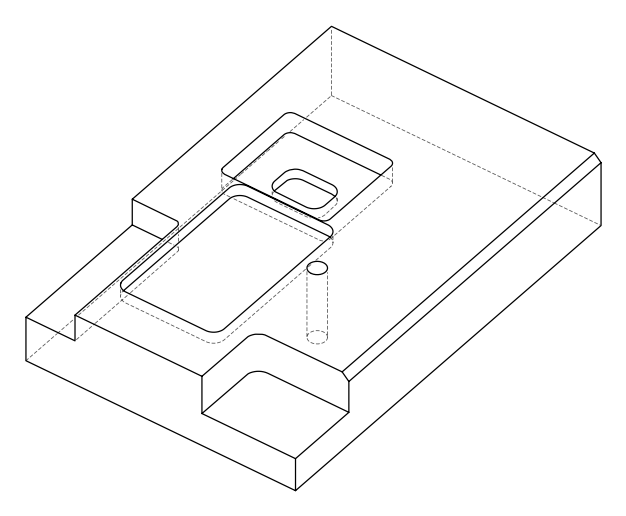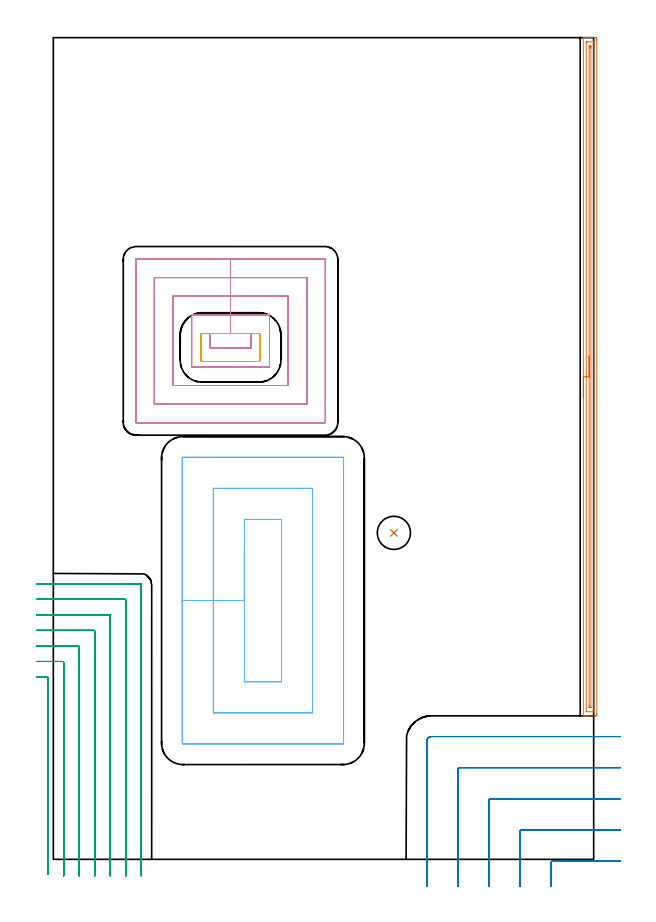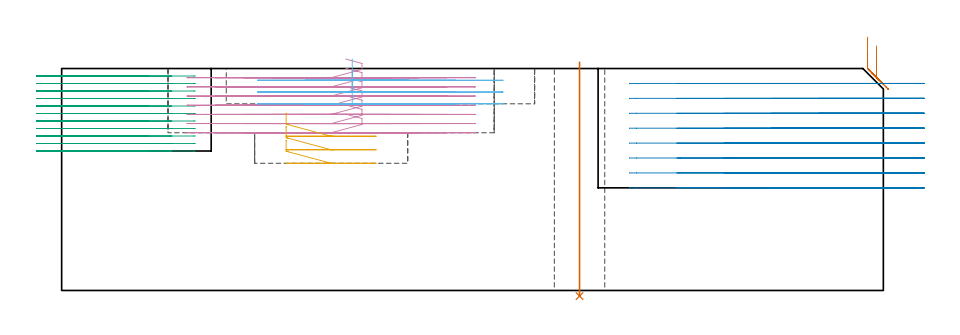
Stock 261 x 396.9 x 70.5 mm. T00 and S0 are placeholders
(PLAN: 7 operations, 5 tool changes, 64.5 min)
(1 AREA_MILL | FG_CHAMFER_SURFACE | UGT0205_001 | 8.03 min | 7006 mm3)
(2 MILL_CORNER_NOTCH_RECTANGULAR | CORNER_NOTCH_RECTANGULAR | UGT0201_094 | Follow Part, ap 5, ae 75% | 9.47 min | 236693 mm3)
(3 MILL_CORNER_NOTCH_RECTANGULAR_1 | CORNER_NOTCH_RECTANGULAR_1 | NXT0201_013 | Follow Part, ap 2.5, ae 75% | 24.76 min | 171704 mm3)
(4 MILL_RECTANGULAR_POCKET | POCKET_RECTANGULAR_STRAIGHT | NXT0201_011 | Follow Part, ap 3, ae 75% | 15 min | 191917 mm3)
(5 MILL_RECTANGULAR_POCKET_1 | POCKET_RECTANGULAR_STRAIGHT_1 | UGT0201_094 | Follow Part, ap 5, ae 75% | 0.85 min | 14863 mm3)
(6 MILL_RECTANGULAR_POCKET_2 | POCKET_RECTANGULAR_STRAIGHT_2 | UGT0201_094 | Follow Part, ap 5, ae 75% | 6.13 min | 172651 mm3)
(7 INDEXABLE_INSERT_DRILL_THROUGH_HOLE_FROM_SOLID | STEP1HOLE | NXT0302_003 | 0.3 min | 14193 mm3)
(TOOL UGT0205_001 | Chamfer Mill 20 x 3 x 45 deg. | D20 FL50 Z2)
(TOOL UGT0201_094 | End mill 20 mm | D20 FL38 Z4)
(TOOL NXT0201_013 | ENDMILL 10mm | D10 FL30 Z4)
(TOOL NXT0201_011 | ENDMILL 12mm [2P460-1200-NA 1630] | D12 FL38 Z6)
(TOOL NXT0302_003 | Index. Insert Drill 16mm [880-D1600L20-05] | D16 PA176 FL80 Z2)
(OP 1 AREA_MILL)
G17 G21 G94 G90
T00 M6
G54
G17 G0 G90 X256. Y223.1 S1061 M3
G43 Z80.5 H0
G94 G1 Y223.138 Z79.628 F250.
Y223.252 Z78.763
Y223.441 Z77.912
Y223.703 Z77.08
Y224.037 Z76.274
Y224.44 Z75.5
Y224.909 Z74.764
Y225.44 Z74.072
Y226.029 Z73.429
Y226.672 Z72.84
Y227.364 Z72.308
Y228.1 Z71.84
Y228.874 Z71.437
Y229.68 Z71.103
Y230.512 Z70.841
Y231.364 Z70.652
Y232.228 Z70.538
Y233.1 Z70.5
Y396.719
X256.003 Y396.89 Z70.488
X256.052 Y396.893 Z70.44
X256.469 Y396.9 Z70.03
X256.746 Z69.753
X257.469 Z69.026
X258.721 Z67.776
X260.141 Z66.355
X260.766 Z65.73
X261.657 Z64.84
X261.922 Y396.898 Z64.575
X262.491 Y396.892 Z64.006
X262.494 Y396.846 Z64.003
X262.499 Y396.272 Z64.001
X262.5 Y395.691 Z64.
Y70.242
X262.499 Y69.928 Z64.001
X262.494 Y69.354 Z64.003
X262.491 Y69.308 Z64.006
X261.922 Y69.3 Z64.575
X259.25 Z67.245
X257.83 Z68.666
X257.469 Z69.026
X256.469 Z70.031
X256.052 Y69.307 Z70.44
X256.003 Y69.31 Z70.488
X256. Y69.481 Z70.5
Y233.1
X257.414 Z69.086
X257.415 Y394.593 Z69.085
X257.418 Y394.703 Z69.082
X257.424 Y394.89 Z69.076
X257.469 Y394.892 Z69.031
X257.945 Y394.899 Z68.555
X261.059 Z65.441
X261.073 Y394.896 Z65.427
X261.076 Y394.892 Z65.424
X261.079 Y394.867 Z65.421
X261.085 Y394.648 Z65.415
X261.086 Y394.538 Z65.414
Y394.483
X261.085 Y71.607 Z65.415
X261.082 Y71.497 Z65.418
X261.076 Y71.31 Z65.424
X261.031 Y71.308 Z65.469
X260.554 Y71.301 Z65.946
X257.441 Z69.059
X257.427 Y71.304 Z69.073
X257.424 Y71.308 Z69.076
X257.421 Y71.333 Z69.079
X257.415 Y71.552 Z69.085
X257.414 Y71.772 Z69.086
Y233.1
X258.828 Z67.672
X258.829 Y391.801 Z67.671
X258.831 Y392.222 Z67.669
X258.835 Y392.695 Z67.665
X258.849 Y392.89 Z67.651
X259.048 Y392.898 Z67.452
X259.25 Z67.25
X259.454 Y392.895 Z67.046
X259.589 Y392.89 Z66.911
X259.665 Y392.879 Z66.835
X259.667 Y392.836 Z66.833
X259.67 Y392.695 Z66.83
X259.671 Y392.272 Z66.829
X259.672 Y391.801 Z66.828
X259.671 Y73.505 Z66.829
X259.67 Y73.399 Z66.83
X259.668 Y73.347 Z66.832
X259.665 Y73.325 Z66.835
X259.655 Y73.31 Z66.845
X259.452 Y73.302 Z67.048
X259.25 Z67.25
X259.046 Y73.305 Z67.454
X258.911 Y73.31 Z67.589
X258.835 Y73.321 Z67.665
X258.833 Y73.364 Z67.667
X258.83 Y73.505 Z67.67
X258.829 Y73.928 Z67.671
X258.828 Y74.399 Z67.672
Y233.1
Y233.972 Z67.71
Y234.837 Z67.823
Y235.688 Z68.012
Y236.52 Z68.275
Y237.326 Z68.608
Y238.1 Z69.011
Y238.836 Z69.48
Y239.528 Z70.011
Y240.171 Z70.6
Y240.76 Z71.244
Y241.292 Z71.936
Y241.76 Z72.672
Y242.163 Z73.445
Y242.497 Z74.251
Y242.759 Z75.083
Y242.948 Z75.935
Y243.062 Z76.8
Y243.1 Z77.672
G0 Z80.5
M5
M2
(OP 2 MILL_CORNER_NOTCH_RECTANGULAR)
G17 G21 G94 G90
T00 M6
G54
G17 G0 G90 X273.975 Y-0.7 S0 M3
G43 Z80.5 H0
Z65.762
G94 G1 X270.975 F250.
X241.394 F500.
G3 X240.4 Y-1.694 R1.
G1 Y-10.
Y-13. F250.
G0 Z80.5
X274. Y14.3
Z65.762
G1 X271.
X226.395 F500.
G3 X225.4 Y13.305 R1.
G1 Y-10.
Y-13. F250.
G0 Z80.5
X274. Y29.3
Z65.762
G1 X271.
X211.395 F500.
G3 X210.4 Y28.305 R1.
G1 Y-10.
Y-13. F250.
G0 Z80.5
X274. Y44.3
Z65.762
G1 X271.
X196.395 F500.
G3 X195.4 Y43.305 R1.
G1 Y-10.
Y-13. F250.
G0 Z80.5
X274. Y59.3
Z65.762
G1 X271.
X182.6 F500.
G3 X180.4 Y57.1 R2.2
G1 Y-10.
Y-13. F250.
G0 Z80.5
X273.975 Y-0.7
Z61.025
G1 X270.975
X241.394 F500.
G3 X240.4 Y-1.694 R1.
G1 Y-10.
Y-13. F250.
G0 Z80.5
X274. Y14.3
Z61.025
G1 X271.
X226.395 F500.
G3 X225.4 Y13.305 R1.
G1 Y-10.
Y-13. F250.
G0 Z80.5
X274. Y29.3
Z61.025
G1 X271.
X211.395 F500.
G3 X210.4 Y28.305 R1.
G1 Y-10.
Y-13. F250.
G0 Z80.5
X274. Y44.3
Z61.025
G1 X271.
X196.395 F500.
G3 X195.4 Y43.305 R1.
G1 Y-10.
Y-13. F250.
G0 Z80.5
X274. Y59.3
Z61.025
G1 X271.
X182.6 F500.
G3 X180.4 Y57.1 R2.2
G1 Y-10.
Y-13. F250.
G0 Z80.5
X273.975 Y-0.7
Z56.287
G1 X270.975
X241.394 F500.
G3 X240.4 Y-1.694 R1.
G1 Y-10.
Y-13. F250.
G0 Z80.5
X274. Y14.3
Z56.287
G1 X271.
X226.395 F500.
G3 X225.4 Y13.305 R1.
G1 Y-10.
Y-13. F250.
G0 Z80.5
X274. Y29.3
Z56.287
G1 X271.
X211.395 F500.
G3 X210.4 Y28.305 R1.
G1 Y-10.
Y-13. F250.
G0 Z80.5
X274. Y44.3
Z56.287
G1 X271.
X196.395 F500.
G3 X195.4 Y43.305 R1.
G1 Y-10.
Y-13. F250.
G0 Z80.5
X274. Y59.3
Z56.287
G1 X271.
X182.6 F500.
G3 X180.4 Y57.1 R2.2
G1 Y-10.
Y-13. F250.
G0 Z80.5
X273.975 Y-0.7
Z51.55
G1 X270.975
X241.394 F500.
G3 X240.4 Y-1.694 R1.
G1 Y-10.
Y-13. F250.
G0 Z80.5
X274. Y14.3
Z51.55
G1 X271.
X226.395 F500.
G3 X225.4 Y13.305 R1.
G1 Y-10.
Y-13. F250.
G0 Z80.5
X274. Y29.3
Z51.55
G1 X271.
X211.395 F500.
G3 X210.4 Y28.305 R1.
G1 Y-10.
Y-13. F250.
G0 Z80.5
X274. Y44.3
Z51.55
G1 X271.
X196.395 F500.
G3 X195.4 Y43.305 R1.
G1 Y-10.
Y-13. F250.
G0 Z80.5
X274. Y59.3
Z51.55
G1 X271.
X182.6 F500.
G3 X180.4 Y57.1 R2.2
G1 Y-10.
Y-13. F250.
G0 Z80.5
X273.975 Y-0.7
Z46.812
G1 X270.975
X241.394 F500.
G3 X240.4 Y-1.694 R1.
G1 Y-10.
Y-13. F250.
G0 Z80.5
X274. Y14.3
Z46.812
G1 X271.
X226.395 F500.
G3 X225.4 Y13.305 R1.
G1 Y-10.
Y-13. F250.
G0 Z80.5
X274. Y29.3
Z46.812
G1 X271.
X211.395 F500.
G3 X210.4 Y28.305 R1.
G1 Y-10.
Y-13. F250.
G0 Z80.5
X274. Y44.3
Z46.812
G1 X271.
X196.395 F500.
G3 X195.4 Y43.305 R1.
G1 Y-10.
Y-13. F250.
G0 Z80.5
X274. Y59.3
Z46.812
G1 X271.
X182.6 F500.
G3 X180.4 Y57.1 R2.2
G1 Y-10.
Y-13. F250.
G0 Z80.5
X273.975 Y-0.7
Z42.075
G1 X270.975
X241.394 F500.
G3 X240.4 Y-1.694 R1.
G1 Y-10.
Y-13. F250.
G0 Z80.5
X274. Y14.3
Z42.075
G1 X271.
X226.395 F500.
G3 X225.4 Y13.305 R1.
G1 Y-10.
Y-13. F250.
G0 Z80.5
X274. Y29.3
Z42.075
G1 X271.
X211.395 F500.
G3 X210.4 Y28.305 R1.
G1 Y-10.
Y-13. F250.
G0 Z80.5
X274. Y44.3
Z42.075
G1 X271.
X196.395 F500.
G3 X195.4 Y43.305 R1.
G1 Y-10.
Y-13. F250.
G0 Z80.5
X274. Y59.3
Z42.075
G1 X271.
X182.6 F500.
G3 X180.4 Y57.1 R2.2
G1 Y-10.
Y-13. F250.
G0 Z80.5
X273.975 Y-0.7
Z37.337
G1 X270.975
X241.394 F500.
G3 X240.4 Y-1.694 R1.
G1 Y-10.
Y-13. F250.
G0 Z80.5
X274. Y14.3
Z37.337
G1 X271.
X226.395 F500.
G3 X225.4 Y13.305 R1.
G1 Y-10.
Y-13. F250.
G0 Z80.5
X274. Y29.3
Z37.337
G1 X271.
X211.395 F500.
G3 X210.4 Y28.305 R1.
G1 Y-10.
Y-13. F250.
G0 Z80.5
X274. Y44.3
Z37.337
G1 X271.
X196.395 F500.
G3 X195.4 Y43.305 R1.
G1 Y-10.
Y-13. F250.
G0 Z80.5
X274. Y59.3
Z37.337
G1 X271.
X182.6 F500.
G3 X180.4 Y57.1 R2.2
G1 Y-10.
Y-13. F250.
G0 Z80.5
X273.975 Y-0.7
Z32.6
G1 X270.975
X241.394 F500.
G3 X240.4 Y-1.694 R1.
G1 Y-10.
Y-13. F250.
G0 Z80.5
X274. Y14.3
Z32.6
G1 X271.
X226.395 F500.
G3 X225.4 Y13.305 R1.
G1 Y-10.
Y-13. F250.
G0 Z80.5
X274. Y29.3
Z32.6
G1 X271.
X211.395 F500.
G3 X210.4 Y28.305 R1.
G1 Y-10.
Y-13. F250.
G0 Z80.5
X274. Y44.3
Z32.6
G1 X271.
X196.395 F500.
G3 X195.4 Y43.305 R1.
G1 Y-10.
Y-13. F250.
G0 Z80.5
X274. Y59.3
Z32.6
G1 X271.
X182.6 F500.
G3 X180.4 Y57.1 R2.2
G1 Y-10.
Y-13. F250.
G0 Z80.5
M5
M2
(OP 3 MILL_CORNER_NOTCH_RECTANGULAR_1)
G17 G21 G94 G90
T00 M6
G54
G17 G0 G90 X-2.5 Y-7.33 S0 M3
G43 Z80.5 H0
Z68.118
G94 G1 Y-4.33 F250.
Y87.605 F500.
G3 X-2.995 Y88.1 R0.5
G1 X-5.
X-8. F250.
G0 Z80.5
X5. Y-8.
Z68.118
G1 Y-5.
Y95.104 F500.
G3 X4.504 Y95.6 R0.5
G1 X-5.
X-8. F250.
G0 Z80.5
X12.5 Y-8.
Z68.118
G1 Y-5.
Y102.604 F500.
G3 X12.004 Y103.1 R0.5
G1 X-5.
X-8. F250.
G0 Z80.5
X20. Y-8.
Z68.118
G1 Y-5.
Y110.104 F500.
G3 X19.504 Y110.6 R0.5
G1 X-5.
X-8. F250.
G0 Z80.5
X27.5 Y-8.
Z68.118
G1 Y-5.
Y117.604 F500.
G3 X27.004 Y118.1 R0.5
G1 X-5.
X-8. F250.
G0 Z80.5
X35. Y-8.
Z68.118
G1 Y-5.
Y125.103 F500.
G3 X34.503 Y125.6 R0.5
G1 X-5.
X-8. F250.
G0 Z80.5
X42.5 Y-8.
Z68.118
G1 Y-5.
Y132.6 F500.
G3 X42. Y133.1 R0.5
G1 X-5.
X-8. F250.
G0 Z80.5
X-2.5 Y-7.33
Z65.736
G1 Y-4.33
Y87.605 F500.
G3 X-2.995 Y88.1 R0.5
G1 X-5.
X-8. F250.
G0 Z80.5
X5. Y-8.
Z65.736
G1 Y-5.
Y95.104 F500.
G3 X4.504 Y95.6 R0.5
G1 X-5.
X-8. F250.
G0 Z80.5
X12.5 Y-8.
Z65.736
G1 Y-5.
Y102.604 F500.
G3 X12.004 Y103.1 R0.5
G1 X-5.
X-8. F250.
G0 Z80.5
X20. Y-8.
Z65.736
G1 Y-5.
Y110.104 F500.
G3 X19.504 Y110.6 R0.5
G1 X-5.
X-8. F250.
G0 Z80.5
X27.5 Y-8.
Z65.736
G1 Y-5.
Y117.604 F500.
G3 X27.004 Y118.1 R0.5
G1 X-5.
X-8. F250.
G0 Z80.5
X35. Y-8.
Z65.736
G1 Y-5.
Y125.103 F500.
G3 X34.503 Y125.6 R0.5
G1 X-5.
X-8. F250.
G0 Z80.5
X42.5 Y-8.
Z65.736
G1 Y-5.
Y132.6 F500.
G3 X42. Y133.1 R0.5
G1 X-5.
X-8. F250.
G0 Z80.5
X-2.5 Y-7.33
Z63.354
G1 Y-4.33
Y87.605 F500.
G3 X-2.995 Y88.1 R0.5
G1 X-5.
X-8. F250.
G0 Z80.5
X5. Y-8.
Z63.354
G1 Y-5.
Y95.104 F500.
G3 X4.504 Y95.6 R0.5
G1 X-5.
X-8. F250.
G0 Z80.5
X12.5 Y-8.
Z63.354
G1 Y-5.
Y102.604 F500.
G3 X12.004 Y103.1 R0.5
G1 X-5.
X-8. F250.
G0 Z80.5
X20. Y-8.
Z63.354
G1 Y-5.
Y110.104 F500.
G3 X19.504 Y110.6 R0.5
G1 X-5.
X-8. F250.
G0 Z80.5
X27.5 Y-8.
Z63.354
G1 Y-5.
Y117.604 F500.
G3 X27.004 Y118.1 R0.5
G1 X-5.
X-8. F250.
G0 Z80.5
X35. Y-8.
Z63.354
G1 Y-5.
Y125.103 F500.
G3 X34.503 Y125.6 R0.5
G1 X-5.
X-8. F250.
G0 Z80.5
X42.5 Y-8.
Z63.354
G1 Y-5.
Y132.6 F500.
G3 X42. Y133.1 R0.5
G1 X-5.
X-8. F250.
G0 Z80.5
X-2.5 Y-7.33
Z60.973
G1 Y-4.33
Y87.605 F500.
G3 X-2.995 Y88.1 R0.5
G1 X-5.
X-8. F250.
G0 Z80.5
X5. Y-8.
Z60.973
G1 Y-5.
Y95.104 F500.
G3 X4.504 Y95.6 R0.5
G1 X-5.
X-8. F250.
G0 Z80.5
X12.5 Y-8.
Z60.973
G1 Y-5.
Y102.604 F500.
G3 X12.004 Y103.1 R0.5
G1 X-5.
X-8. F250.
G0 Z80.5
X20. Y-8.
Z60.973
G1 Y-5.
Y110.104 F500.
G3 X19.504 Y110.6 R0.5
G1 X-5.
X-8. F250.
G0 Z80.5
X27.5 Y-8.
Z60.973
G1 Y-5.
Y117.604 F500.
G3 X27.004 Y118.1 R0.5
G1 X-5.
X-8. F250.
G0 Z80.5
X35. Y-8.
Z60.973
G1 Y-5.
Y125.103 F500.
G3 X34.503 Y125.6 R0.5
G1 X-5.
X-8. F250.
G0 Z80.5
X42.5 Y-8.
Z60.973
G1 Y-5.
Y132.6 F500.
G3 X42. Y133.1 R0.5
G1 X-5.
X-8. F250.
G0 Z80.5
X-2.5 Y-7.33
Z58.591
G1 Y-4.33
Y87.605 F500.
G3 X-2.995 Y88.1 R0.5
G1 X-5.
X-8. F250.
G0 Z80.5
X5. Y-8.
Z58.591
G1 Y-5.
Y95.104 F500.
G3 X4.504 Y95.6 R0.5
G1 X-5.
X-8. F250.
G0 Z80.5
X12.5 Y-8.
Z58.591
G1 Y-5.
Y102.604 F500.
G3 X12.004 Y103.1 R0.5
G1 X-5.
X-8. F250.
G0 Z80.5
X20. Y-8.
Z58.591
G1 Y-5.
Y110.104 F500.
G3 X19.504 Y110.6 R0.5
G1 X-5.
X-8. F250.
G0 Z80.5
X27.5 Y-8.
Z58.591
G1 Y-5.
Y117.604 F500.
G3 X27.004 Y118.1 R0.5
G1 X-5.
X-8. F250.
G0 Z80.5
X35. Y-8.
Z58.591
G1 Y-5.
Y125.103 F500.
G3 X34.503 Y125.6 R0.5
G1 X-5.
X-8. F250.
G0 Z80.5
X42.5 Y-8.
Z58.591
G1 Y-5.
Y132.6 F500.
G3 X42. Y133.1 R0.5
G1 X-5.
X-8. F250.
G0 Z80.5
X-2.5 Y-7.33
Z56.209
G1 Y-4.33
Y87.605 F500.
G3 X-2.995 Y88.1 R0.5
G1 X-5.
X-8. F250.
G0 Z80.5
X5. Y-8.
Z56.209
G1 Y-5.
Y95.104 F500.
G3 X4.504 Y95.6 R0.5
G1 X-5.
X-8. F250.
G0 Z80.5
X12.5 Y-8.
Z56.209
G1 Y-5.
Y102.604 F500.
G3 X12.004 Y103.1 R0.5
G1 X-5.
X-8. F250.
G0 Z80.5
X20. Y-8.
Z56.209
G1 Y-5.
Y110.104 F500.
G3 X19.504 Y110.6 R0.5
G1 X-5.
X-8. F250.
G0 Z80.5
X27.5 Y-8.
Z56.209
G1 Y-5.
Y117.604 F500.
G3 X27.004 Y118.1 R0.5
G1 X-5.
X-8. F250.
G0 Z80.5
X35. Y-8.
Z56.209
G1 Y-5.
Y125.103 F500.
G3 X34.503 Y125.6 R0.5
G1 X-5.
X-8. F250.
G0 Z80.5
X42.5 Y-8.
Z56.209
G1 Y-5.
Y132.6 F500.
G3 X42. Y133.1 R0.5
G1 X-5.
X-8. F250.
G0 Z80.5
X-2.5 Y-7.33
Z53.827
G1 Y-4.33
Y87.605 F500.
G3 X-2.995 Y88.1 R0.5
G1 X-5.
X-8. F250.
G0 Z80.5
X5. Y-8.
Z53.827
G1 Y-5.
Y95.104 F500.
G3 X4.504 Y95.6 R0.5
G1 X-5.
X-8. F250.
G0 Z80.5
X12.5 Y-8.
Z53.827
G1 Y-5.
Y102.604 F500.
G3 X12.004 Y103.1 R0.5
G1 X-5.
X-8. F250.
G0 Z80.5
X20. Y-8.
Z53.827
G1 Y-5.
Y110.104 F500.
G3 X19.504 Y110.6 R0.5
G1 X-5.
X-8. F250.
G0 Z80.5
X27.5 Y-8.
Z53.827
G1 Y-5.
Y117.604 F500.
G3 X27.004 Y118.1 R0.5
G1 X-5.
X-8. F250.
G0 Z80.5
X35. Y-8.
Z53.827
G1 Y-5.
Y125.103 F500.
G3 X34.503 Y125.6 R0.5
G1 X-5.
X-8. F250.
G0 Z80.5
X42.5 Y-8.
Z53.827
G1 Y-5.
Y132.6 F500.
G3 X42. Y133.1 R0.5
G1 X-5.
X-8. F250.
G0 Z80.5
X-2.5 Y-7.33
Z51.445
G1 Y-4.33
Y87.605 F500.
G3 X-2.995 Y88.1 R0.5
G1 X-5.
X-8. F250.
G0 Z80.5
X5. Y-8.
Z51.445
G1 Y-5.
Y95.104 F500.
G3 X4.504 Y95.6 R0.5
G1 X-5.
X-8. F250.
G0 Z80.5
X12.5 Y-8.
Z51.445
G1 Y-5.
Y102.604 F500.
G3 X12.004 Y103.1 R0.5
G1 X-5.
X-8. F250.
G0 Z80.5
X20. Y-8.
Z51.445
G1 Y-5.
Y110.104 F500.
G3 X19.504 Y110.6 R0.5
G1 X-5.
X-8. F250.
G0 Z80.5
X27.5 Y-8.
Z51.445
G1 Y-5.
Y117.604 F500.
G3 X27.004 Y118.1 R0.5
G1 X-5.
X-8. F250.
G0 Z80.5
X35. Y-8.
Z51.445
G1 Y-5.
Y125.103 F500.
G3 X34.503 Y125.6 R0.5
G1 X-5.
X-8. F250.
G0 Z80.5
X42.5 Y-8.
Z51.445
G1 Y-5.
Y132.6 F500.
G3 X42. Y133.1 R0.5
G1 X-5.
X-8. F250.
G0 Z80.5
X-2.5 Y-7.33
Z49.064
G1 Y-4.33
Y87.605 F500.
G3 X-2.995 Y88.1 R0.5
G1 X-5.
X-8. F250.
G0 Z80.5
X5. Y-8.
Z49.064
G1 Y-5.
Y95.104 F500.
G3 X4.504 Y95.6 R0.5
G1 X-5.
X-8. F250.
G0 Z80.5
X12.5 Y-8.
Z49.064
G1 Y-5.
Y102.604 F500.
G3 X12.004 Y103.1 R0.5
G1 X-5.
X-8. F250.
G0 Z80.5
X20. Y-8.
Z49.064
G1 Y-5.
Y110.104 F500.
G3 X19.504 Y110.6 R0.5
G1 X-5.
X-8. F250.
G0 Z80.5
X27.5 Y-8.
Z49.064
G1 Y-5.
Y117.604 F500.
G3 X27.004 Y118.1 R0.5
G1 X-5.
X-8. F250.
G0 Z80.5
X35. Y-8.
Z49.064
G1 Y-5.
Y125.103 F500.
G3 X34.503 Y125.6 R0.5
G1 X-5.
X-8. F250.
G0 Z80.5
X42.5 Y-8.
Z49.064
G1 Y-5.
Y132.6 F500.
G3 X42. Y133.1 R0.5
G1 X-5.
X-8. F250.
G0 Z80.5
X-2.5 Y-7.33
Z46.682
G1 Y-4.33
Y87.605 F500.
G3 X-2.995 Y88.1 R0.5
G1 X-5.
X-8. F250.
G0 Z80.5
X5. Y-8.
Z46.682
G1 Y-5.
Y95.104 F500.
G3 X4.504 Y95.6 R0.5
G1 X-5.
X-8. F250.
G0 Z80.5
X12.5 Y-8.
Z46.682
G1 Y-5.
Y102.604 F500.
G3 X12.004 Y103.1 R0.5
G1 X-5.
X-8. F250.
G0 Z80.5
X20. Y-8.
Z46.682
G1 Y-5.
Y110.104 F500.
G3 X19.504 Y110.6 R0.5
G1 X-5.
X-8. F250.
G0 Z80.5
X27.5 Y-8.
Z46.682
G1 Y-5.
Y117.604 F500.
G3 X27.004 Y118.1 R0.5
G1 X-5.
X-8. F250.
G0 Z80.5
X35. Y-8.
Z46.682
G1 Y-5.
Y125.103 F500.
G3 X34.503 Y125.6 R0.5
G1 X-5.
X-8. F250.
G0 Z80.5
X42.5 Y-8.
Z46.682
G1 Y-5.
Y132.6 F500.
G3 X42. Y133.1 R0.5
G1 X-5.
X-8. F250.
G0 Z80.5
X-2.5 Y-7.33
Z44.3
G1 Y-4.33
Y87.605 F500.
G3 X-2.995 Y88.1 R0.5
G1 X-5.
X-8. F250.
G0 Z80.5
X5. Y-8.
Z44.3
G1 Y-5.
Y95.104 F500.
G3 X4.504 Y95.6 R0.5
G1 X-5.
X-8. F250.
G0 Z80.5
X12.5 Y-8.
Z44.3
G1 Y-5.
Y102.604 F500.
G3 X12.004 Y103.1 R0.5
G1 X-5.
X-8. F250.
G0 Z80.5
X20. Y-8.
Z44.3
G1 Y-5.
Y110.104 F500.
G3 X19.504 Y110.6 R0.5
G1 X-5.
X-8. F250.
G0 Z80.5
X27.5 Y-8.
Z44.3
G1 Y-5.
Y117.604 F500.
G3 X27.004 Y118.1 R0.5
G1 X-5.
X-8. F250.
G0 Z80.5
X35. Y-8.
Z44.3
G1 Y-5.
Y125.103 F500.
G3 X34.503 Y125.6 R0.5
G1 X-5.
X-8. F250.
G0 Z80.5
X42.5 Y-8.
Z44.3
G1 Y-5.
Y132.6 F500.
G3 X42. Y133.1 R0.5
G1 X-5.
X-8. F250.
G0 Z80.5
M5
M2
(OP 4 MILL_RECTANGULAR_POCKET)
G17 G21 G94 G90
T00 M6
G54
G17 G0 G90 X90.228 Y246.9 S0 M3
G43 Z80.5 H1
Z73.5
G94 G1 X95.4 Z72.114 F250.
Y254. Z70.212
X85.6 Z67.586
X75.8 F500.
Y246.9
X95.4
Y254.
X85.6
Y263.
X66.8
Y237.9
X104.4
Y263.
X85.6
Y272.
X57.8
Y228.9
X113.4
Y272.
X85.6
Y281.
X48.8
Y219.9
X122.4
Y281.
X85.6
Y290.
X40.
G3 X39.8 Y289.8 R0.2
G1 Y211.1
G3 X40. Y210.9 R0.2
G1 X131.2
G3 X131.4 Y211.1 R0.2
G1 Y289.8
G3 X131.2 Y290. R0.2
G1 X85.6
X84.6
G0 X90.228 Y246.9 Z70.586
G1 X95.4 Z69.2 F250.
Y254. Z67.297
X85.6 Z64.671
X75.8 F500.
Y246.9
X95.4
Y254.
X85.6
Y263.
X66.8
Y237.9
X104.4
Y263.
X85.6
Y272.
X57.8
Y228.9
X113.4
Y272.
X85.6
Y281.
X48.8
Y219.9
X122.4
Y281.
X85.6
Y290.
X40.
G3 X39.8 Y289.8 R0.2
G1 Y211.1
G3 X40. Y210.9 R0.2
G1 X131.2
G3 X131.4 Y211.1 R0.2
G1 Y289.8
G3 X131.2 Y290. R0.2
G1 X85.6
X84.6
G0 X90.228 Y246.9 Z67.671
G1 X95.4 Z66.285 F250.
Y254. Z64.383
X85.6 Z61.757
X75.8 F500.
Y246.9
X95.4
Y254.
X85.6
Y263.
X66.8
Y237.9
X104.4
Y263.
X85.6
Y272.
X57.8
Y228.9
X113.4
Y272.
X85.6
Y281.
X48.8
Y219.9
X122.4
Y281.
X85.6
Y290.
X40.
G3 X39.8 Y289.8 R0.2
G1 Y211.1
G3 X40. Y210.9 R0.2
G1 X131.2
G3 X131.4 Y211.1 R0.2
G1 Y289.8
G3 X131.2 Y290. R0.2
G1 X85.6
X84.6
G0 X90.228 Y246.9 Z64.757
G1 X95.4 Z63.371 F250.
Y254. Z61.469
X85.6 Z58.843
X75.8 F500.
Y246.9
X95.4
Y254.
X85.6
Y263.
X66.8
Y237.9
X104.4
Y263.
X85.6
Y272.
X57.8
Y228.9
X113.4
Y272.
X85.6
Y281.
X48.8
Y219.9
X122.4
Y281.
X85.6
Y290.
X40.
G3 X39.8 Y289.8 R0.2
G1 Y211.1
G3 X40. Y210.9 R0.2
G1 X131.2
G3 X131.4 Y211.1 R0.2
G1 Y289.8
G3 X131.2 Y290. R0.2
G1 X85.6
X84.6
G0 X90.228 Y246.9 Z61.843
G1 X95.4 Z60.457 F250.
Y254. Z58.554
X85.6 Z55.929
X75.8 F500.
Y246.9
X95.4
Y254.
X85.6
Y263.
X66.8
Y237.9
X104.4
Y263.
X85.6
Y272.
X57.8
Y228.9
X113.4
Y272.
X85.6
Y281.
X48.8
Y219.9
X122.4
Y281.
X85.6
Y290.
X40.
G3 X39.8 Y289.8 R0.2
G1 Y211.1
G3 X40. Y210.9 R0.2
G1 X131.2
G3 X131.4 Y211.1 R0.2
G1 Y289.8
G3 X131.2 Y290. R0.2
G1 X85.6
X84.6
G0 X90.228 Y246.9 Z58.929
G1 X95.4 Z57.543 F250.
Y254. Z55.64
X85.6 Z53.014
X75.8 F500.
Y246.9
X95.4
Y254.
X85.6
Y263.
X66.8
Y237.9
X104.4
Y263.
X85.6
Y272.
X57.8
Y228.9
X113.4
Y272.
X85.6
Y281.
X48.8
Y219.9
X122.4
Y281.
X85.6
Y290.
X40.
G3 X39.8 Y289.8 R0.2
G1 Y211.1
G3 X40. Y210.9 R0.2
G1 X131.2
G3 X131.4 Y211.1 R0.2
G1 Y289.8
G3 X131.2 Y290. R0.2
G1 X85.6
X84.6
G0 X90.228 Y246.9 Z56.014
G1 X95.4 Z54.628 F250.
Y254. Z52.726
X85.6 Z50.1
X75.8 F500.
Y246.9
X95.4
Y254.
X85.6
Y263.
X66.8
Y237.9
X104.4
Y263.
X85.6
Y272.
X57.8
Y228.9
X113.4
Y272.
X85.6
Y281.
X48.8
Y219.9
X122.4
Y281.
X85.6
Y290.
X40.
G3 X39.8 Y289.8 R0.2
G1 Y211.1
G3 X40. Y210.9 R0.2
G1 X131.2
G3 X131.4 Y211.1 R0.2
G1 Y289.8
G3 X131.2 Y290. R0.2
G1 X85.6
X84.6
G0 Z80.5
M5
M2
(OP 5 MILL_RECTANGULAR_POCKET_1)
G17 G21 G94 G90
T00 M6
G54
G17 G0 G90 X71.37 Y253.685 S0 M3
G43 Z80.5 H0
Z56.3
G94 G1 X71.357 Y253.667 Z56.294 F250.
X71.3 Y253.478 Z56.241
Y241.022 Z52.904
X71.357 Y240.833 Z52.851
X71.472 Y240.672 Z52.798
X71.633 Y240.557 Z52.745
X71.822 Y240.5 Z52.692
X71.9 Z52.671
X85.6 Z49.
X99.3 F500.
G3 X99.9 Y241.1 R0.6
G1 Y253.4
G3 X99.3 Y254. R0.6
G1 X71.9
G3 X71.3 Y253.4 R0.6
G1 Y241.1
G3 X71.9 Y240.5 R0.6
G1 X85.6
X86.6
G0 X71.37 Y253.685 Z52.
G1 X71.357 Y253.667 Z51.994 F250.
X71.3 Y253.478 Z51.941
Y241.022 Z48.604
X71.357 Y240.833 Z48.551
X71.472 Y240.672 Z48.498
X71.633 Y240.557 Z48.445
X71.822 Y240.5 Z48.392
X71.9 Z48.371
X85.6 Z44.7
X99.3 F500.
G3 X99.9 Y241.1 R0.6
G1 Y253.4
G3 X99.3 Y254. R0.6
G1 X71.9
G3 X71.3 Y253.4 R0.6
G1 Y241.1
G3 X71.9 Y240.5 R0.6
G1 X85.6
X86.6
G0 X71.37 Y253.685 Z47.7
G1 X71.357 Y253.667 Z47.694 F250.
X71.3 Y253.478 Z47.641
Y241.022 Z44.304
X71.357 Y240.833 Z44.251
X71.472 Y240.672 Z44.198
X71.633 Y240.557 Z44.145
X71.822 Y240.5 Z44.092
X71.9 Z44.071
X85.6 Z40.4
X99.3 F500.
G3 X99.9 Y241.1 R0.6
G1 Y253.4
G3 X99.3 Y254. R0.6
G1 X71.9
G3 X71.3 Y253.4 R0.6
G1 Y241.1
G3 X71.9 Y240.5 R0.6
G1 X85.6
X86.6
G0 Z80.5
M5
M2
(OP 6 MILL_RECTANGULAR_POCKET_2)
G17 G21 G94 G90
T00 M6
G54
G17 G0 G90 X92.3 Y150.129 S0 M3
G43 Z80.5 H0
Z73.5
G94 G1 Y125. Z66.767 F250.
Y85.8 F500.
X110.2
Y164.2
X92.3
Y125.
X77.3
Y70.8
X125.2
Y179.2
X77.3
Y125.
X62.3
Y56.1
G3 X62.6 Y55.8 R0.3
G1 X139.9
G3 X140.2 Y56.1 R0.3
G1 Y193.9
G3 X139.9 Y194.2 R0.3
G1 X62.6
G3 X62.3 Y193.9 R0.3
G1 Y125.
Y124.
G0 X92.3 Y150.129 Z69.767
G1 Y125. Z63.033 F250.
Y85.8 F500.
X110.2
Y164.2
X92.3
Y125.
X77.3
Y70.8
X125.2
Y179.2
X77.3
Y125.
X62.3
Y56.1
G3 X62.6 Y55.8 R0.3
G1 X139.9
G3 X140.2 Y56.1 R0.3
G1 Y193.9
G3 X139.9 Y194.2 R0.3
G1 X62.6
G3 X62.3 Y193.9 R0.3
G1 Y125.
Y124.
G0 X92.3 Y150.129 Z66.033
G1 Y125. Z59.3 F250.
Y85.8 F500.
X110.2
Y164.2
X92.3
Y125.
X77.3
Y70.8
X125.2
Y179.2
X77.3
Y125.
X62.3
Y56.1
G3 X62.6 Y55.8 R0.3
G1 X139.9
G3 X140.2 Y56.1 R0.3
G1 Y193.9
G3 X139.9 Y194.2 R0.3
G1 X62.6
G3 X62.3 Y193.9 R0.3
G1 Y125.
Y124.
G0 Z80.5
M5
M2
(OP 7 INDEXABLE_INSERT_DRILL_THROUGH_HOLE_FROM_SOLID)
G17 G21 G94 G90
T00 M6
G54
G17 G0 G90 X164.5 Y157.7 S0 M3
G43 Z80.5 H1
G94 G81 G98 Z-1.779 F250. R72.5
G80
M5
M2
